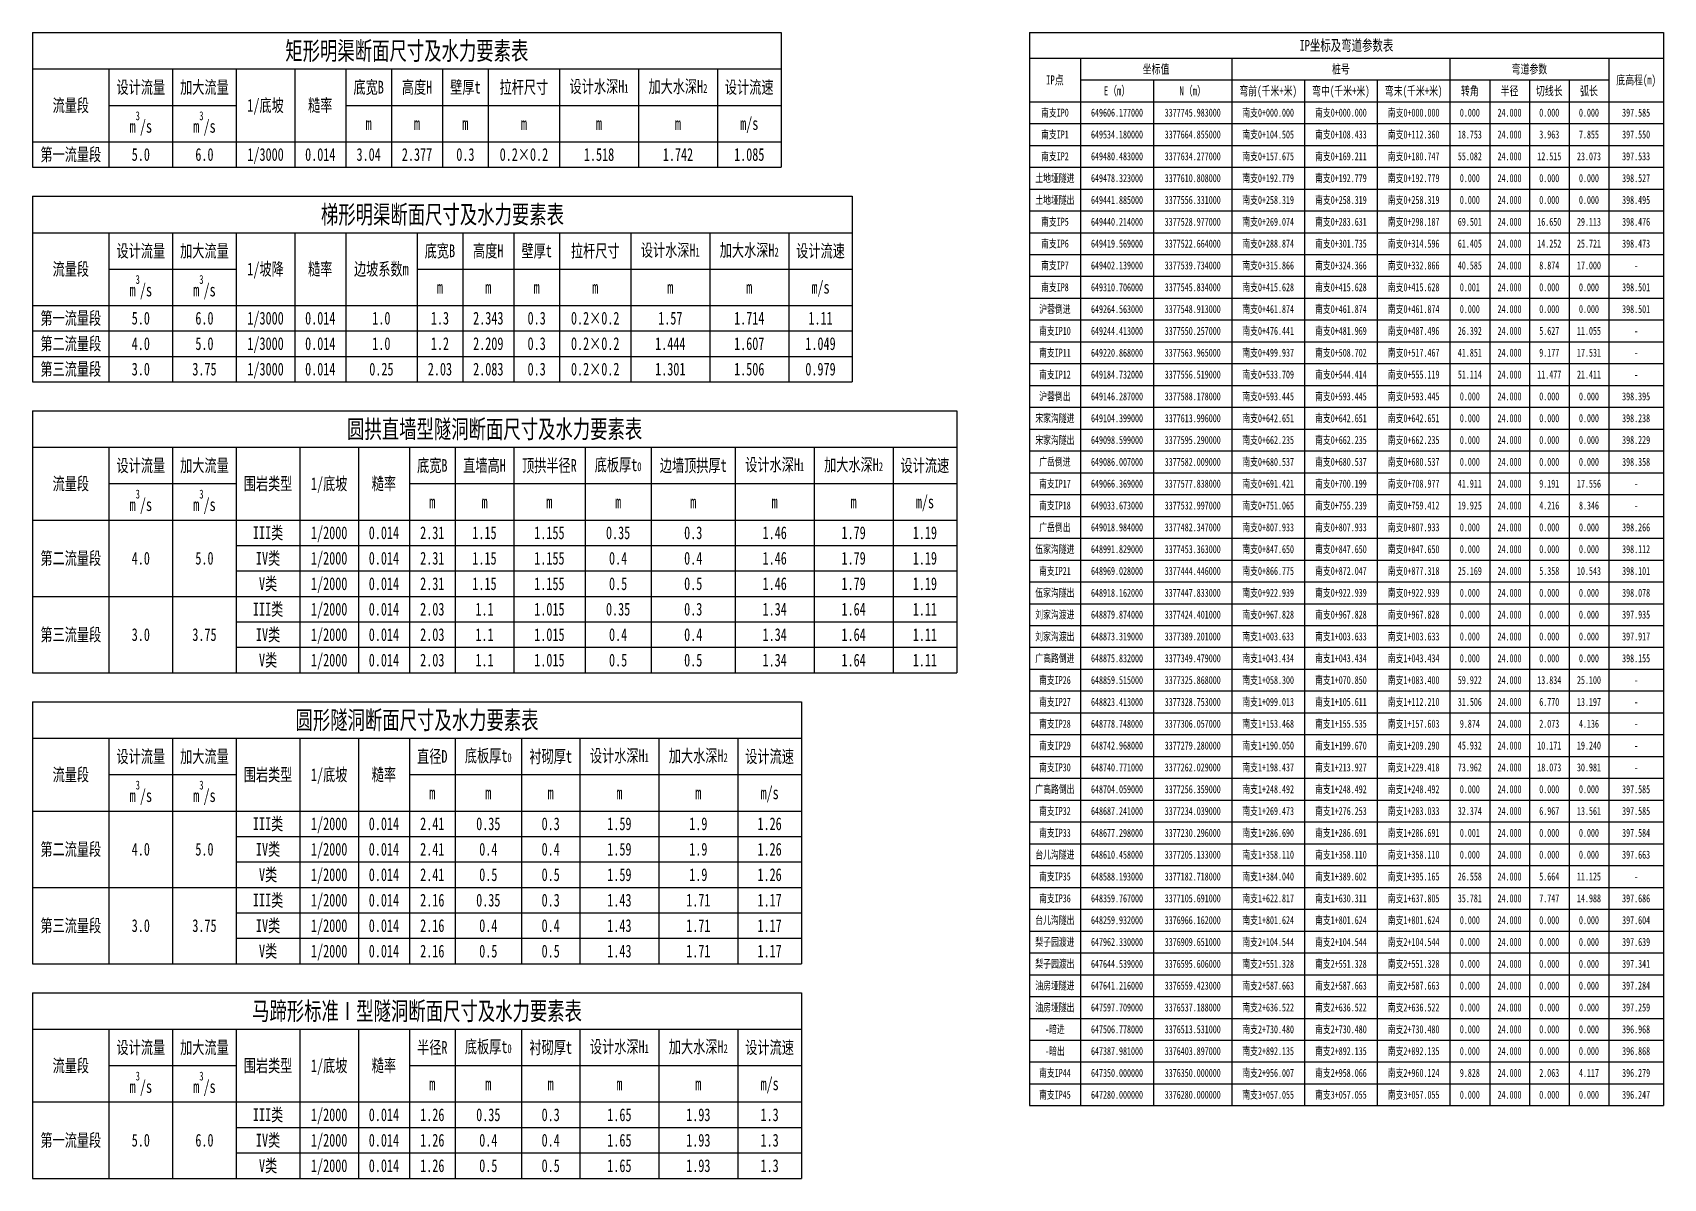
# Model space of a CAD drawing. Header units: metres. Extents: x -40 to 3057, y -560 to 402.
# Drawn here: x 0 to 448.4, y -335 to -20 of the extents above; entities that cross this region are included whole.
import ezdxf
from ezdxf.enums import TextEntityAlignment as Align

# ---------------------------------------------------------------- set-up
doc = ezdxf.new("R2010")
doc.units = ezdxf.units.M
doc.layers.add('IP坐标表', color=7, linetype='Continuous')
doc.layers.add('断面汇总表', color=7, linetype='Continuous')
doc.styles.get("Standard").update_dxf_attribs({"font": '', "width": 0.7})
doc.styles.get('Standard').set_extended_font_data('仿宋')

msp = doc.modelspace()

# ---------------------------------------------------------------- linework, layer by layer
at = {"layer": 'IP坐标表'}
for p, q in [((274.1, -20), (448.42, -20)), ((274.1, -20), (274.1, -27)), ((448.42, -20), (448.42, -27)), ((274.1, -27), (448.42, -27)), ((274.1, -27), (274.1, -39)), ((274.1, -27), (274.1, -39)), ((288.1, -27), (288.1, -39)), ((329.74, -27), (329.74, -39)), ((389.74, -27), (389.74, -39)), ((433.42, -27), (433.42, -39)), ((448.42, -27), (448.42, -39)), ((448.42, -27), (448.42, -39)), ((288.1, -33), (308.26, -33)), ((308.26, -33), (329.74, -33)), ((308.26, -33), (308.26, -39)), ((329.74, -33), (349.74, -33)), ((349.74, -33), (369.74, -33)), ((349.74, -33), (349.74, -39)), ((369.74, -33), (389.74, -33)), ((369.74, -33), (369.74, -39)), ((389.74, -33), (400.66, -33)), ((400.66, -33), (411.58, -33)), ((400.66, -33), (400.66, -39)), ((411.58, -33), (422.5, -33)), ((411.58, -33), (411.58, -39)), ((422.5, -33), (433.42, -33)), ((422.5, -33), (422.5, -39)), ((274.1, -39), (448.42, -39)), ((274.1, -39), (448.42, -39)), ((274.1, -39), (274.1, -315)), ((288.1, -39), (288.1, -315)), ((308.26, -39), (308.26, -315)), ((329.74, -39), (329.74, -315)), ((349.74, -39), (349.74, -315)), ((369.74, -39), (369.74, -315)), ((389.74, -39), (389.74, -315)), ((400.66, -39), (400.66, -315)), ((411.58, -39), (411.58, -315)), ((422.5, -39), (422.5, -315)), ((433.42, -39), (433.42, -315)), ((448.42, -39), (448.42, -315)), ((274.1, -45), (448.42, -45)), ((274.1, -51), (448.42, -51)), ((274.1, -57), (448.42, -57)), ((274.1, -63), (448.42, -63)), ((274.1, -69), (448.42, -69)), ((274.1, -75), (448.42, -75)), ((274.1, -81), (448.42, -81)), ((274.1, -87), (448.42, -87)), ((274.1, -93), (448.42, -93)), ((274.1, -99), (448.42, -99)), ((274.1, -105), (448.42, -105)), ((274.1, -111), (448.42, -111)), ((274.1, -117), (448.42, -117)), ((274.1, -123), (448.42, -123)), ((274.1, -129), (448.42, -129)), ((274.1, -135), (448.42, -135)), ((274.1, -141), (448.42, -141)), ((274.1, -147), (448.42, -147)), ((274.1, -153), (448.42, -153)), ((274.1, -159), (448.42, -159)), ((274.1, -165), (448.42, -165)), ((274.1, -171), (448.42, -171)), ((274.1, -177), (448.42, -177)), ((274.1, -183), (448.42, -183)), ((274.1, -189), (448.42, -189)), ((274.1, -195), (448.42, -195)), ((274.1, -201), (448.42, -201)), ((274.1, -207), (448.42, -207)), ((274.1, -213), (448.42, -213)), ((274.1, -219), (448.42, -219)), ((274.1, -225), (448.42, -225)), ((274.1, -231), (448.42, -231)), ((274.1, -237), (448.42, -237)), ((274.1, -243), (448.42, -243)), ((274.1, -249), (448.42, -249)), ((274.1, -255), (448.42, -255)), ((274.1, -261), (448.42, -261)), ((274.1, -267), (448.42, -267)), ((274.1, -273), (448.42, -273)), ((274.1, -279), (448.42, -279)), ((274.1, -285), (448.42, -285)), ((274.1, -291), (448.42, -291)), ((274.1, -297), (448.42, -297)), ((274.1, -303), (448.42, -303)), ((274.1, -309), (448.42, -309)), ((274.1, -315), (448.42, -315))]:
    msp.add_line(p, q, dxfattribs=at)
at = {"layer": '断面汇总表'}
for p, q in [((0, -20), (205.8, -20)), ((0, -20), (0, -30)), ((205.8, -20), (205.8, -30)), ((0, -30), (205.8, -30)), ((0, -30), (0, -50)), ((21, -30), (21, -50)), ((38.5, -30), (38.5, -50)), ((56, -30), (56, -50)), ((72.1, -30), (72.1, -50)), ((86.1, -30), (86.1, -50)), ((98.7, -30), (98.7, -50)), ((112.7, -30), (112.7, -50)), ((125.3, -30), (125.3, -50)), ((144.9, -30), (144.9, -50)), ((166.6, -30), (166.6, -50)), ((188.3, -30), (188.3, -50)), ((205.8, -30), (205.8, -50)), ((21, -40), (38.5, -40)), ((38.5, -40), (56, -40)), ((86.1, -40), (98.7, -40)), ((98.7, -40), (112.7, -40)), ((112.7, -40), (125.3, -40)), ((125.3, -40), (144.9, -40)), ((144.9, -40), (166.6, -40)), ((166.6, -40), (188.3, -40)), ((188.3, -40), (205.8, -40)), ((0, -50), (205.8, -50)), ((0, -50), (205.8, -50)), ((0, -50), (0, -57)), ((21, -50), (21, -57)), ((38.5, -50), (38.5, -57)), ((56, -50), (56, -57)), ((72.1, -50), (72.1, -57)), ((86.1, -50), (86.1, -57)), ((98.7, -50), (98.7, -57)), ((112.7, -50), (112.7, -57)), ((125.3, -50), (125.3, -57)), ((144.9, -50), (144.9, -57)), ((166.6, -50), (166.6, -57)), ((188.3, -50), (188.3, -57)), ((205.8, -50), (205.8, -57)), ((0, -57), (205.8, -57)), ((0, -65), (225.4, -65)), ((0, -65), (0, -75)), ((225.4, -65), (225.4, -75)), ((0, -75), (225.4, -75)), ((0, -75), (0, -95)), ((21, -75), (21, -95)), ((38.5, -75), (38.5, -95)), ((56, -75), (56, -95)), ((72.1, -75), (72.1, -95)), ((86.1, -75), (86.1, -95)), ((105.7, -75), (105.7, -95)), ((118.3, -75), (118.3, -95)), ((132.3, -75), (132.3, -95)), ((144.9, -75), (144.9, -95)), ((164.5, -75), (164.5, -95)), ((186.2, -75), (186.2, -95)), ((207.9, -75), (207.9, -95)), ((225.4, -75), (225.4, -95)), ((21, -85), (38.5, -85)), ((38.5, -85), (56, -85)), ((105.7, -85), (118.3, -85)), ((118.3, -85), (132.3, -85)), ((132.3, -85), (144.9, -85)), ((144.9, -85), (164.5, -85)), ((164.5, -85), (186.2, -85)), ((186.2, -85), (207.9, -85)), ((207.9, -85), (225.4, -85)), ((0, -95), (225.4, -95)), ((0, -95), (225.4, -95)), ((0, -95), (0, -116)), ((21, -95), (21, -116)), ((38.5, -95), (38.5, -116)), ((56, -95), (56, -116)), ((72.1, -95), (72.1, -116)), ((86.1, -95), (86.1, -116)), ((105.7, -95), (105.7, -116)), ((118.3, -95), (118.3, -116)), ((132.3, -95), (132.3, -116)), ((144.9, -95), (144.9, -116)), ((164.5, -95), (164.5, -116)), ((186.2, -95), (186.2, -116)), ((207.9, -95), (207.9, -116)), ((225.4, -95), (225.4, -116)), ((0, -102), (225.4, -102)), ((0, -109), (225.4, -109)), ((0, -116), (225.4, -116)), ((0, -124), (254.1, -124)), ((0, -124), (0, -134)), ((254.1, -124), (254.1, -134)), ((0, -134), (254.1, -134)), ((0, -134), (0, -154)), ((21, -134), (21, -154)), ((38.5, -134), (38.5, -154)), ((56, -134), (56, -154)), ((73.5, -134), (73.5, -154)), ((89.6, -134), (89.6, -154)), ((103.6, -134), (103.6, -154)), ((116.2, -134), (116.2, -154)), ((132.3, -134), (132.3, -154)), ((151.9, -134), (151.9, -154)), ((170.1, -134), (170.1, -154)), ((193.2, -134), (193.2, -154)), ((214.9, -134), (214.9, -154)), ((236.6, -134), (236.6, -154)), ((254.1, -134), (254.1, -154)), ((21, -144), (38.5, -144)), ((38.5, -144), (56, -144)), ((103.6, -144), (116.2, -144)), ((116.2, -144), (132.3, -144)), ((132.3, -144), (151.9, -144)), ((151.9, -144), (170.1, -144)), ((170.1, -144), (193.2, -144)), ((193.2, -144), (214.9, -144)), ((214.9, -144), (236.6, -144)), ((236.6, -144), (254.1, -144)), ((0, -154), (254.1, -154)), ((0, -154), (254.1, -154)), ((0, -154), (0, -196)), ((21, -154), (21, -196)), ((38.5, -154), (38.5, -196)), ((56, -154), (56, -196)), ((73.5, -154), (73.5, -196)), ((89.6, -154), (89.6, -196)), ((103.6, -154), (103.6, -196)), ((116.2, -154), (116.2, -196)), ((132.3, -154), (132.3, -196)), ((151.9, -154), (151.9, -196)), ((170.1, -154), (170.1, -196)), ((193.2, -154), (193.2, -196)), ((214.9, -154), (214.9, -196)), ((236.6, -154), (236.6, -196)), ((254.1, -154), (254.1, -196)), ((56, -161), (254.1, -161)), ((56, -168), (254.1, -168)), ((0, -175), (254.1, -175)), ((56, -182), (254.1, -182)), ((56, -189), (254.1, -189)), ((0, -196), (254.1, -196)), ((0, -204), (211.4, -204)), ((0, -204), (0, -214)), ((211.4, -204), (211.4, -214)), ((0, -214), (211.4, -214)), ((0, -214), (0, -234)), ((21, -214), (21, -234)), ((38.5, -214), (38.5, -234)), ((56, -214), (56, -234)), ((73.5, -214), (73.5, -234)), ((89.6, -214), (89.6, -234)), ((103.6, -214), (103.6, -234)), ((116.2, -214), (116.2, -234)), ((134.4, -214), (134.4, -234)), ((150.5, -214), (150.5, -234)), ((172.2, -214), (172.2, -234)), ((193.9, -214), (193.9, -234)), ((211.4, -214), (211.4, -234)), ((21, -224), (38.5, -224)), ((38.5, -224), (56, -224)), ((103.6, -224), (116.2, -224)), ((116.2, -224), (134.4, -224)), ((134.4, -224), (150.5, -224)), ((150.5, -224), (172.2, -224)), ((172.2, -224), (193.9, -224)), ((193.9, -224), (211.4, -224)), ((0, -234), (211.4, -234)), ((0, -234), (211.4, -234)), ((0, -234), (0, -276)), ((21, -234), (21, -276)), ((38.5, -234), (38.5, -276)), ((56, -234), (56, -276)), ((73.5, -234), (73.5, -276)), ((89.6, -234), (89.6, -276)), ((103.6, -234), (103.6, -276)), ((116.2, -234), (116.2, -276)), ((134.4, -234), (134.4, -276)), ((150.5, -234), (150.5, -276)), ((172.2, -234), (172.2, -276)), ((193.9, -234), (193.9, -276)), ((211.4, -234), (211.4, -276)), ((56, -241), (211.4, -241)), ((56, -248), (211.4, -248)), ((0, -255), (211.4, -255)), ((56, -262), (211.4, -262)), ((56, -269), (211.4, -269)), ((0, -276), (211.4, -276)), ((0, -284), (211.4, -284)), ((0, -284), (0, -294)), ((211.4, -284), (211.4, -294)), ((0, -294), (211.4, -294)), ((0, -294), (0, -314)), ((21, -294), (21, -314)), ((38.5, -294), (38.5, -314)), ((56, -294), (56, -314)), ((73.5, -294), (73.5, -314)), ((89.6, -294), (89.6, -314)), ((103.6, -294), (103.6, -314)), ((116.2, -294), (116.2, -314)), ((134.4, -294), (134.4, -314)), ((150.5, -294), (150.5, -314)), ((172.2, -294), (172.2, -314)), ((193.9, -294), (193.9, -314)), ((211.4, -294), (211.4, -314)), ((21, -304), (38.5, -304)), ((38.5, -304), (56, -304)), ((103.6, -304), (116.2, -304)), ((116.2, -304), (134.4, -304)), ((134.4, -304), (150.5, -304)), ((150.5, -304), (172.2, -304)), ((172.2, -304), (193.9, -304)), ((193.9, -304), (211.4, -304)), ((0, -314), (211.4, -314)), ((0, -314), (211.4, -314)), ((0, -314), (0, -335)), ((21, -314), (21, -335)), ((38.5, -314), (38.5, -335)), ((56, -314), (56, -335)), ((73.5, -314), (73.5, -335)), ((89.6, -314), (89.6, -335)), ((103.6, -314), (103.6, -335)), ((116.2, -314), (116.2, -335)), ((134.4, -314), (134.4, -335)), ((150.5, -314), (150.5, -335)), ((172.2, -314), (172.2, -335)), ((193.9, -314), (193.9, -335)), ((211.4, -314), (211.4, -335)), ((56, -321), (211.4, -321)), ((56, -328), (211.4, -328)), ((0, -335), (211.4, -335))]:
    msp.add_line(p, q, dxfattribs=at)

# ---------------------------------------------------------------- texts
at = {"layer": 'IP坐标表', "width": 0.7}
for s, height, p in [('IP坐标及弯道参数表', 3, (361.26, -23.5)), ('IP点', 2.5, (281.1, -33)), ('坐标值', 2.5, (308.92, -30)), ('桩号', 2.5, (359.74, -30)), ('弯道参数', 2.5, (411.58, -30)), ('底高程(m)', 2.5, (440.92, -33)), ('E（m）', 2.5, (298.18, -36)), ('N（m）', 2.5, (319, -36)), ('弯前(千米+米)', 2.5, (339.74, -36)), ('弯中(千米+米)', 2.5, (359.74, -36)), ('弯末(千米+米)', 2.5, (379.74, -36)), ('转角', 2.5, (395.2, -36)), ('半径', 2.5, (406.12, -36)), ('切线长', 2.5, (417.04, -36)), ('弧长', 2.5, (427.96, -36)), ('南支IP0', 2.2, (281.1, -42)), ('649606.177000', 2.2, (298.18, -42)), ('3377745.983000', 2.2, (319, -42)), ('南支0+000.000', 2.2, (339.74, -42)), ('南支0+000.000', 2.2, (359.74, -42)), ('南支0+000.000', 2.2, (379.74, -42)), ('0.000', 2.2, (395.2, -42)), ('24.000', 2.2, (406.12, -42)), ('0.000', 2.2, (417.04, -42)), ('0.000', 2.2, (427.96, -42)), ('397.585', 2.2, (440.92, -42)), ('南支IP1', 2.2, (281.1, -48)), ('649534.180000', 2.2, (298.18, -48)), ('3377664.855000', 2.2, (319, -48)), ('南支0+104.505', 2.2, (339.74, -48)), ('南支0+108.433', 2.2, (359.74, -48)), ('南支0+112.360', 2.2, (379.74, -48)), ('18.753', 2.2, (395.2, -48)), ('24.000', 2.2, (406.12, -48)), ('3.963', 2.2, (417.04, -48)), ('7.855', 2.2, (427.96, -48)), ('397.550', 2.2, (440.92, -48)), ('南支IP2', 2.2, (281.1, -54)), ('649480.483000', 2.2, (298.18, -54)), ('3377634.277000', 2.2, (319, -54)), ('南支0+157.675', 2.2, (339.74, -54)), ('南支0+169.211', 2.2, (359.74, -54)), ('南支0+180.747', 2.2, (379.74, -54)), ('55.082', 2.2, (395.2, -54)), ('24.000', 2.2, (406.12, -54)), ('12.515', 2.2, (417.04, -54)), ('23.073', 2.2, (427.96, -54)), ('397.533', 2.2, (440.92, -54)), ('土地垭隧进', 2.2, (281.1, -60)), ('649478.323000', 2.2, (298.18, -60)), ('3377610.808000', 2.2, (319, -60)), ('南支0+192.779', 2.2, (339.74, -60)), ('南支0+192.779', 2.2, (359.74, -60)), ('南支0+192.779', 2.2, (379.74, -60)), ('0.000', 2.2, (395.2, -60)), ('24.000', 2.2, (406.12, -60)), ('0.000', 2.2, (417.04, -60)), ('0.000', 2.2, (427.96, -60)), ('398.527', 2.2, (440.92, -60)), ('土地垭隧出', 2.2, (281.1, -66)), ('649441.885000', 2.2, (298.18, -66)), ('3377556.331000', 2.2, (319, -66)), ('南支0+258.319', 2.2, (339.74, -66)), ('南支0+258.319', 2.2, (359.74, -66)), ('南支0+258.319', 2.2, (379.74, -66)), ('0.000', 2.2, (395.2, -66)), ('24.000', 2.2, (406.12, -66)), ('0.000', 2.2, (417.04, -66)), ('0.000', 2.2, (427.96, -66)), ('398.495', 2.2, (440.92, -66)), ('南支IP5', 2.2, (281.1, -72)), ('649440.214000', 2.2, (298.18, -72)), ('3377528.977000', 2.2, (319, -72)), ('南支0+269.074', 2.2, (339.74, -72)), ('南支0+283.631', 2.2, (359.74, -72)), ('南支0+298.187', 2.2, (379.74, -72)), ('69.501', 2.2, (395.2, -72)), ('24.000', 2.2, (406.12, -72)), ('16.650', 2.2, (417.04, -72)), ('29.113', 2.2, (427.96, -72)), ('398.476', 2.2, (440.92, -72)), ('南支IP6', 2.2, (281.1, -78)), ('649419.569000', 2.2, (298.18, -78)), ('3377522.664000', 2.2, (319, -78)), ('南支0+288.874', 2.2, (339.74, -78)), ('南支0+301.735', 2.2, (359.74, -78)), ('南支0+314.596', 2.2, (379.74, -78)), ('61.405', 2.2, (395.2, -78)), ('24.000', 2.2, (406.12, -78)), ('14.252', 2.2, (417.04, -78)), ('25.721', 2.2, (427.96, -78)), ('398.473', 2.2, (440.92, -78)), ('南支IP7', 2.2, (281.1, -84)), ('649402.139000', 2.2, (298.18, -84)), ('3377539.734000', 2.2, (319, -84)), ('南支0+315.866', 2.2, (339.74, -84)), ('南支0+324.366', 2.2, (359.74, -84)), ('南支0+332.866', 2.2, (379.74, -84)), ('40.585', 2.2, (395.2, -84)), ('24.000', 2.2, (406.12, -84)), ('8.874', 2.2, (417.04, -84)), ('17.000', 2.2, (427.96, -84)), ('-', 2.2, (440.92, -84)), ('南支IP8', 2.2, (281.1, -90)), ('649310.706000', 2.2, (298.18, -90)), ('3377545.834000', 2.2, (319, -90)), ('南支0+415.628', 2.2, (339.74, -90)), ('南支0+415.628', 2.2, (359.74, -90)), ('南支0+415.628', 2.2, (379.74, -90)), ('0.001', 2.2, (395.2, -90)), ('24.000', 2.2, (406.12, -90)), ('0.000', 2.2, (417.04, -90)), ('0.000', 2.2, (427.96, -90)), ('398.501', 2.2, (440.92, -90)), ('沪蓉倒进', 2.2, (281.1, -96)), ('649264.563000', 2.2, (298.18, -96)), ('3377548.913000', 2.2, (319, -96)), ('南支0+461.874', 2.2, (339.74, -96)), ('南支0+461.874', 2.2, (359.74, -96)), ('南支0+461.874', 2.2, (379.74, -96)), ('0.000', 2.2, (395.2, -96)), ('24.000', 2.2, (406.12, -96)), ('0.000', 2.2, (417.04, -96)), ('0.000', 2.2, (427.96, -96)), ('398.501', 2.2, (440.92, -96)), ('南支IP10', 2.2, (281.1, -102)), ('649244.413000', 2.2, (298.18, -102)), ('3377550.257000', 2.2, (319, -102)), ('南支0+476.441', 2.2, (339.74, -102)), ('南支0+481.969', 2.2, (359.74, -102)), ('南支0+487.496', 2.2, (379.74, -102)), ('26.392', 2.2, (395.2, -102)), ('24.000', 2.2, (406.12, -102)), ('5.627', 2.2, (417.04, -102)), ('11.055', 2.2, (427.96, -102)), ('-', 2.2, (440.92, -102)), ('南支IP11', 2.2, (281.1, -108)), ('649220.868000', 2.2, (298.18, -108)), ('3377563.965000', 2.2, (319, -108)), ('南支0+499.937', 2.2, (339.74, -108)), ('南支0+508.702', 2.2, (359.74, -108)), ('南支0+517.467', 2.2, (379.74, -108)), ('41.851', 2.2, (395.2, -108)), ('24.000', 2.2, (406.12, -108)), ('9.177', 2.2, (417.04, -108)), ('17.531', 2.2, (427.96, -108)), ('-', 2.2, (440.92, -108)), ('南支IP12', 2.2, (281.1, -114)), ('649184.732000', 2.2, (298.18, -114)), ('3377556.519000', 2.2, (319, -114)), ('南支0+533.709', 2.2, (339.74, -114)), ('南支0+544.414', 2.2, (359.74, -114)), ('南支0+555.119', 2.2, (379.74, -114)), ('51.114', 2.2, (395.2, -114)), ('24.000', 2.2, (406.12, -114)), ('11.477', 2.2, (417.04, -114)), ('21.411', 2.2, (427.96, -114)), ('-', 2.2, (440.92, -114)), ('沪蓉倒出', 2.2, (281.1, -120)), ('649146.287000', 2.2, (298.18, -120)), ('3377588.178000', 2.2, (319, -120)), ('南支0+593.445', 2.2, (339.74, -120)), ('南支0+593.445', 2.2, (359.74, -120)), ('南支0+593.445', 2.2, (379.74, -120)), ('0.000', 2.2, (395.2, -120)), ('24.000', 2.2, (406.12, -120)), ('0.000', 2.2, (417.04, -120)), ('0.000', 2.2, (427.96, -120)), ('398.395', 2.2, (440.92, -120)), ('宋家沟隧进', 2.2, (281.1, -126)), ('649104.399000', 2.2, (298.18, -126)), ('3377613.996000', 2.2, (319, -126)), ('南支0+642.651', 2.2, (339.74, -126)), ('南支0+642.651', 2.2, (359.74, -126)), ('南支0+642.651', 2.2, (379.74, -126)), ('0.000', 2.2, (395.2, -126)), ('24.000', 2.2, (406.12, -126)), ('0.000', 2.2, (417.04, -126)), ('0.000', 2.2, (427.96, -126)), ('398.238', 2.2, (440.92, -126)), ('宋家沟隧出', 2.2, (281.1, -132)), ('649098.599000', 2.2, (298.18, -132)), ('3377595.290000', 2.2, (319, -132)), ('南支0+662.235', 2.2, (339.74, -132)), ('南支0+662.235', 2.2, (359.74, -132)), ('南支0+662.235', 2.2, (379.74, -132)), ('0.000', 2.2, (395.2, -132)), ('24.000', 2.2, (406.12, -132)), ('0.000', 2.2, (417.04, -132)), ('0.000', 2.2, (427.96, -132)), ('398.229', 2.2, (440.92, -132)), ('广岳倒进', 2.2, (281.1, -138)), ('649086.007000', 2.2, (298.18, -138)), ('3377582.009000', 2.2, (319, -138)), ('南支0+680.537', 2.2, (339.74, -138)), ('南支0+680.537', 2.2, (359.74, -138)), ('南支0+680.537', 2.2, (379.74, -138)), ('0.000', 2.2, (395.2, -138)), ('24.000', 2.2, (406.12, -138)), ('0.000', 2.2, (417.04, -138)), ('0.000', 2.2, (427.96, -138)), ('398.358', 2.2, (440.92, -138)), ('南支IP17', 2.2, (281.1, -144)), ('649066.369000', 2.2, (298.18, -144)), ('3377577.838000', 2.2, (319, -144)), ('南支0+691.421', 2.2, (339.74, -144)), ('南支0+700.199', 2.2, (359.74, -144)), ('南支0+708.977', 2.2, (379.74, -144)), ('41.911', 2.2, (395.2, -144)), ('24.000', 2.2, (406.12, -144)), ('9.191', 2.2, (417.04, -144)), ('17.556', 2.2, (427.96, -144)), ('-', 2.2, (440.92, -144)), ('南支IP18', 2.2, (281.1, -150)), ('649033.673000', 2.2, (298.18, -150)), ('3377532.997000', 2.2, (319, -150)), ('南支0+751.065', 2.2, (339.74, -150)), ('南支0+755.239', 2.2, (359.74, -150)), ('南支0+759.412', 2.2, (379.74, -150)), ('19.925', 2.2, (395.2, -150)), ('24.000', 2.2, (406.12, -150)), ('4.216', 2.2, (417.04, -150)), ('8.346', 2.2, (427.96, -150)), ('-', 2.2, (440.92, -150)), ('广岳倒出', 2.2, (281.1, -156)), ('649018.984000', 2.2, (298.18, -156)), ('3377482.347000', 2.2, (319, -156)), ('南支0+807.933', 2.2, (339.74, -156)), ('南支0+807.933', 2.2, (359.74, -156)), ('南支0+807.933', 2.2, (379.74, -156)), ('0.000', 2.2, (395.2, -156)), ('24.000', 2.2, (406.12, -156)), ('0.000', 2.2, (417.04, -156)), ('0.000', 2.2, (427.96, -156)), ('398.266', 2.2, (440.92, -156)), ('伍家沟隧进', 2.2, (281.1, -162)), ('648991.829000', 2.2, (298.18, -162)), ('3377453.363000', 2.2, (319, -162)), ('南支0+847.650', 2.2, (339.74, -162)), ('南支0+847.650', 2.2, (359.74, -162)), ('南支0+847.650', 2.2, (379.74, -162)), ('0.000', 2.2, (395.2, -162)), ('24.000', 2.2, (406.12, -162)), ('0.000', 2.2, (417.04, -162)), ('0.000', 2.2, (427.96, -162)), ('398.112', 2.2, (440.92, -162)), ('南支IP21', 2.2, (281.1, -168)), ('648969.028000', 2.2, (298.18, -168)), ('3377444.446000', 2.2, (319, -168)), ('南支0+866.775', 2.2, (339.74, -168)), ('南支0+872.047', 2.2, (359.74, -168)), ('南支0+877.318', 2.2, (379.74, -168)), ('25.169', 2.2, (395.2, -168)), ('24.000', 2.2, (406.12, -168)), ('5.358', 2.2, (417.04, -168)), ('10.543', 2.2, (427.96, -168)), ('398.101', 2.2, (440.92, -168)), ('伍家沟隧出', 2.2, (281.1, -174)), ('648918.162000', 2.2, (298.18, -174)), ('3377447.833000', 2.2, (319, -174)), ('南支0+922.939', 2.2, (339.74, -174)), ('南支0+922.939', 2.2, (359.74, -174)), ('南支0+922.939', 2.2, (379.74, -174)), ('0.000', 2.2, (395.2, -174)), ('24.000', 2.2, (406.12, -174)), ('0.000', 2.2, (417.04, -174)), ('0.000', 2.2, (427.96, -174)), ('398.078', 2.2, (440.92, -174)), ('刘家沟渡进', 2.2, (281.1, -180)), ('648879.874000', 2.2, (298.18, -180)), ('3377424.401000', 2.2, (319, -180)), ('南支0+967.828', 2.2, (339.74, -180)), ('南支0+967.828', 2.2, (359.74, -180)), ('南支0+967.828', 2.2, (379.74, -180)), ('0.000', 2.2, (395.2, -180)), ('24.000', 2.2, (406.12, -180)), ('0.000', 2.2, (417.04, -180)), ('0.000', 2.2, (427.96, -180)), ('397.935', 2.2, (440.92, -180)), ('刘家沟渡出', 2.2, (281.1, -186)), ('648873.319000', 2.2, (298.18, -186)), ('3377389.201000', 2.2, (319, -186)), ('南支1+003.633', 2.2, (339.74, -186)), ('南支1+003.633', 2.2, (359.74, -186)), ('南支1+003.633', 2.2, (379.74, -186)), ('0.000', 2.2, (395.2, -186)), ('24.000', 2.2, (406.12, -186)), ('0.000', 2.2, (417.04, -186)), ('0.000', 2.2, (427.96, -186)), ('397.917', 2.2, (440.92, -186)), ('广高路倒进', 2.2, (281.1, -192)), ('648875.832000', 2.2, (298.18, -192)), ('3377349.479000', 2.2, (319, -192)), ('南支1+043.434', 2.2, (339.74, -192)), ('南支1+043.434', 2.2, (359.74, -192)), ('南支1+043.434', 2.2, (379.74, -192)), ('0.000', 2.2, (395.2, -192)), ('24.000', 2.2, (406.12, -192)), ('0.000', 2.2, (417.04, -192)), ('0.000', 2.2, (427.96, -192)), ('398.155', 2.2, (440.92, -192)), ('南支IP26', 2.2, (281.1, -198)), ('648859.515000', 2.2, (298.18, -198)), ('3377325.868000', 2.2, (319, -198)), ('南支1+058.300', 2.2, (339.74, -198)), ('南支1+070.850', 2.2, (359.74, -198)), ('南支1+083.400', 2.2, (379.74, -198)), ('59.922', 2.2, (395.2, -198)), ('24.000', 2.2, (406.12, -198)), ('13.834', 2.2, (417.04, -198)), ('25.100', 2.2, (427.96, -198)), ('-', 2.2, (440.92, -198)), ('南支IP27', 2.2, (281.1, -204)), ('648823.413000', 2.2, (298.18, -204)), ('3377328.753000', 2.2, (319, -204)), ('南支1+099.013', 2.2, (339.74, -204)), ('南支1+105.611', 2.2, (359.74, -204)), ('南支1+112.210', 2.2, (379.74, -204)), ('31.506', 2.2, (395.2, -204)), ('24.000', 2.2, (406.12, -204)), ('6.770', 2.2, (417.04, -204)), ('13.197', 2.2, (427.96, -204)), ('-', 2.2, (440.92, -204)), ('南支IP28', 2.2, (281.1, -210)), ('648778.748000', 2.2, (298.18, -210)), ('3377306.057000', 2.2, (319, -210)), ('南支1+153.468', 2.2, (339.74, -210)), ('南支1+155.535', 2.2, (359.74, -210)), ('南支1+157.603', 2.2, (379.74, -210)), ('9.874', 2.2, (395.2, -210)), ('24.000', 2.2, (406.12, -210)), ('2.073', 2.2, (417.04, -210)), ('4.136', 2.2, (427.96, -210)), ('-', 2.2, (440.92, -210)), ('南支IP29', 2.2, (281.1, -216)), ('648742.968000', 2.2, (298.18, -216)), ('3377279.280000', 2.2, (319, -216)), ('南支1+190.050', 2.2, (339.74, -216)), ('南支1+199.670', 2.2, (359.74, -216)), ('南支1+209.290', 2.2, (379.74, -216)), ('45.932', 2.2, (395.2, -216)), ('24.000', 2.2, (406.12, -216)), ('10.171', 2.2, (417.04, -216)), ('19.240', 2.2, (427.96, -216)), ('-', 2.2, (440.92, -216)), ('南支IP30', 2.2, (281.1, -222)), ('648740.771000', 2.2, (298.18, -222)), ('3377262.029000', 2.2, (319, -222)), ('南支1+198.437', 2.2, (339.74, -222)), ('南支1+213.927', 2.2, (359.74, -222)), ('南支1+229.418', 2.2, (379.74, -222)), ('73.962', 2.2, (395.2, -222)), ('24.000', 2.2, (406.12, -222)), ('18.073', 2.2, (417.04, -222)), ('30.981', 2.2, (427.96, -222)), ('-', 2.2, (440.92, -222)), ('广高路倒出', 2.2, (281.1, -228)), ('648704.059000', 2.2, (298.18, -228)), ('3377256.359000', 2.2, (319, -228)), ('南支1+248.492', 2.2, (339.74, -228)), ('南支1+248.492', 2.2, (359.74, -228)), ('南支1+248.492', 2.2, (379.74, -228)), ('0.000', 2.2, (395.2, -228)), ('24.000', 2.2, (406.12, -228)), ('0.000', 2.2, (417.04, -228)), ('0.000', 2.2, (427.96, -228)), ('397.585', 2.2, (440.92, -228)), ('南支IP32', 2.2, (281.1, -234)), ('648687.241000', 2.2, (298.18, -234)), ('3377234.039000', 2.2, (319, -234)), ('南支1+269.473', 2.2, (339.74, -234)), ('南支1+276.253', 2.2, (359.74, -234)), ('南支1+283.033', 2.2, (379.74, -234)), ('32.374', 2.2, (395.2, -234)), ('24.000', 2.2, (406.12, -234)), ('6.967', 2.2, (417.04, -234)), ('13.561', 2.2, (427.96, -234)), ('397.585', 2.2, (440.92, -234)), ('南支IP33', 2.2, (281.1, -240)), ('648677.298000', 2.2, (298.18, -240)), ('3377230.296000', 2.2, (319, -240)), ('南支1+286.690', 2.2, (339.74, -240)), ('南支1+286.691', 2.2, (359.74, -240)), ('南支1+286.691', 2.2, (379.74, -240)), ('0.001', 2.2, (395.2, -240)), ('24.000', 2.2, (406.12, -240)), ('0.000', 2.2, (417.04, -240)), ('0.000', 2.2, (427.96, -240)), ('397.584', 2.2, (440.92, -240)), ('台儿沟隧进', 2.2, (281.1, -246)), ('648610.458000', 2.2, (298.18, -246)), ('3377205.133000', 2.2, (319, -246)), ('南支1+358.110', 2.2, (339.74, -246)), ('南支1+358.110', 2.2, (359.74, -246)), ('南支1+358.110', 2.2, (379.74, -246)), ('0.000', 2.2, (395.2, -246)), ('24.000', 2.2, (406.12, -246)), ('0.000', 2.2, (417.04, -246)), ('0.000', 2.2, (427.96, -246)), ('397.663', 2.2, (440.92, -246)), ('南支IP35', 2.2, (281.1, -252)), ('648588.193000', 2.2, (298.18, -252)), ('3377182.718000', 2.2, (319, -252)), ('南支1+384.040', 2.2, (339.74, -252)), ('南支1+389.602', 2.2, (359.74, -252)), ('南支1+395.165', 2.2, (379.74, -252)), ('26.558', 2.2, (395.2, -252)), ('24.000', 2.2, (406.12, -252)), ('5.664', 2.2, (417.04, -252)), ('11.125', 2.2, (427.96, -252)), ('-', 2.2, (440.92, -252)), ('南支IP36', 2.2, (281.1, -258)), ('648359.767000', 2.2, (298.18, -258)), ('3377105.691000', 2.2, (319, -258)), ('南支1+622.817', 2.2, (339.74, -258)), ('南支1+630.311', 2.2, (359.74, -258)), ('南支1+637.805', 2.2, (379.74, -258)), ('35.781', 2.2, (395.2, -258)), ('24.000', 2.2, (406.12, -258)), ('7.747', 2.2, (417.04, -258)), ('14.988', 2.2, (427.96, -258)), ('397.686', 2.2, (440.92, -258)), ('台儿沟隧出', 2.2, (281.1, -264)), ('648259.932000', 2.2, (298.18, -264)), ('3376966.162000', 2.2, (319, -264)), ('南支1+801.624', 2.2, (339.74, -264)), ('南支1+801.624', 2.2, (359.74, -264)), ('南支1+801.624', 2.2, (379.74, -264)), ('0.000', 2.2, (395.2, -264)), ('24.000', 2.2, (406.12, -264)), ('0.000', 2.2, (417.04, -264)), ('0.000', 2.2, (427.96, -264)), ('397.604', 2.2, (440.92, -264)), ('梨子园渡进', 2.2, (281.1, -270)), ('647962.330000', 2.2, (298.18, -270)), ('3376909.651000', 2.2, (319, -270)), ('南支2+104.544', 2.2, (339.74, -270)), ('南支2+104.544', 2.2, (359.74, -270)), ('南支2+104.544', 2.2, (379.74, -270)), ('0.000', 2.2, (395.2, -270)), ('24.000', 2.2, (406.12, -270)), ('0.000', 2.2, (417.04, -270)), ('0.000', 2.2, (427.96, -270)), ('397.639', 2.2, (440.92, -270)), ('梨子园渡出', 2.2, (281.1, -276)), ('647644.539000', 2.2, (298.18, -276)), ('3376595.606000', 2.2, (319, -276)), ('南支2+551.328', 2.2, (339.74, -276)), ('南支2+551.328', 2.2, (359.74, -276)), ('南支2+551.328', 2.2, (379.74, -276)), ('0.000', 2.2, (395.2, -276)), ('24.000', 2.2, (406.12, -276)), ('0.000', 2.2, (417.04, -276)), ('0.000', 2.2, (427.96, -276)), ('397.341', 2.2, (440.92, -276)), ('油房垭隧进', 2.2, (281.1, -282)), ('647641.216000', 2.2, (298.18, -282)), ('3376559.423000', 2.2, (319, -282)), ('南支2+587.663', 2.2, (339.74, -282)), ('南支2+587.663', 2.2, (359.74, -282)), ('南支2+587.663', 2.2, (379.74, -282)), ('0.000', 2.2, (395.2, -282)), ('24.000', 2.2, (406.12, -282)), ('0.000', 2.2, (417.04, -282)), ('0.000', 2.2, (427.96, -282)), ('397.284', 2.2, (440.92, -282)), ('油房垭隧出', 2.2, (281.1, -288)), ('647597.709000', 2.2, (298.18, -288)), ('3376537.188000', 2.2, (319, -288)), ('南支2+636.522', 2.2, (339.74, -288)), ('南支2+636.522', 2.2, (359.74, -288)), ('南支2+636.522', 2.2, (379.74, -288)), ('0.000', 2.2, (395.2, -288)), ('24.000', 2.2, (406.12, -288)), ('0.000', 2.2, (417.04, -288)), ('0.000', 2.2, (427.96, -288)), ('397.259', 2.2, (440.92, -288)), ('-暗进', 2.2, (281.1, -294)), ('647506.778000', 2.2, (298.18, -294)), ('3376513.531000', 2.2, (319, -294)), ('南支2+730.480', 2.2, (339.74, -294)), ('南支2+730.480', 2.2, (359.74, -294)), ('南支2+730.480', 2.2, (379.74, -294)), ('0.000', 2.2, (395.2, -294)), ('24.000', 2.2, (406.12, -294)), ('0.000', 2.2, (417.04, -294)), ('0.000', 2.2, (427.96, -294)), ('396.968', 2.2, (440.92, -294)), ('-暗出', 2.2, (281.1, -300)), ('647387.981000', 2.2, (298.18, -300)), ('3376403.897000', 2.2, (319, -300)), ('南支2+892.135', 2.2, (339.74, -300)), ('南支2+892.135', 2.2, (359.74, -300)), ('南支2+892.135', 2.2, (379.74, -300)), ('0.000', 2.2, (395.2, -300)), ('24.000', 2.2, (406.12, -300)), ('0.000', 2.2, (417.04, -300)), ('0.000', 2.2, (427.96, -300)), ('396.868', 2.2, (440.92, -300)), ('南支IP44', 2.2, (281.1, -306)), ('南支2+956.007', 2.2, (339.74, -306)), ('南支2+958.066', 2.2, (359.74, -306)), ('南支2+960.124', 2.2, (379.74, -306)), ('9.828', 2.2, (395.2, -306)), ('24.000', 2.2, (406.12, -306)), ('2.063', 2.2, (417.04, -306)), ('396.279', 2.2, (440.92, -306)), ('647350.000000', 2.2, (298.18, -306)), ('3376350.000000', 2.2, (319, -306)), ('4.117', 2.2, (427.96, -306)), ('南支IP45', 2.2, (281.1, -312)), ('647280.000000', 2.2, (298.18, -312)), ('3376280.000000', 2.2, (319, -312)), ('南支3+057.055', 2.2, (339.74, -312)), ('南支3+057.055', 2.2, (359.74, -312)), ('南支3+057.055', 2.2, (379.74, -312)), ('0.000', 2.2, (395.2, -312)), ('24.000', 2.2, (406.12, -312)), ('0.000', 2.2, (417.04, -312)), ('0.000', 2.2, (427.96, -312)), ('396.247', 2.2, (440.92, -312))]:
    msp.add_text(s, height=height, dxfattribs=at).set_placement(p, align=Align.MIDDLE_CENTER)
at = {"layer": '断面汇总表', "width": 0.7}
for s, height, p in [('矩形明渠断面尺寸及水力要素表', 5, (102.9, -25)), ('设计流量', 3.5, (29.75, -35)), ('加大流量', 3.5, (47.25, -35)), ('底宽B', 3.5, (92.4, -35)), ('高度H', 3.5, (105.7, -35)), ('壁厚t', 3.5, (119, -35)), ('拉杆尺寸', 3.5, (135.1, -35)), ('设计流速', 3.5, (197.05, -35)), ('流量段', 3.5, (10.5, -40)), ('1/底坡', 3.5, (64.05, -40)), ('糙率', 3.5, (79.1, -40)), ('m', 3.5, (92.4, -45)), ('m', 3.5, (105.7, -45)), ('m', 3.5, (119, -45)), ('m', 3.5, (135.1, -45)), ('m', 3.5, (155.75, -45)), ('m', 3.5, (177.45, -45)), ('m/s', 3.5, (197.05, -45)), ('第一流量段', 3.5, (10.5, -53.5)), ('5.0', 3.5, (29.75, -53.5)), ('6.0', 3.5, (47.25, -53.5)), ('1/3000', 3.5, (64.05, -53.5)), ('0.014', 3.5, (79.1, -53.5)), ('3.04', 3.5, (92.4, -53.5)), ('2.377', 3.5, (105.7, -53.5)), ('0.3', 3.5, (119, -53.5)), ('0.2×0.2', 3.5, (135.1, -53.5)), ('1.518', 3.5, (155.75, -53.5)), ('1.742', 3.5, (177.45, -53.5)), ('1.085', 3.5, (197.05, -53.5)), ('梯形明渠断面尺寸及水力要素表', 5, (112.7, -70)), ('设计流量', 3.5, (29.75, -80)), ('加大流量', 3.5, (47.25, -80)), ('底宽B', 3.5, (112, -80)), ('高度H', 3.5, (125.3, -80)), ('壁厚t', 3.5, (138.6, -80)), ('拉杆尺寸', 3.5, (154.7, -80)), ('设计流速', 3.5, (216.65, -80)), ('流量段', 3.5, (10.5, -85)), ('1/坡降', 3.5, (64.05, -85)), ('糙率', 3.5, (79.1, -85)), ('边坡系数m', 3.5, (95.9, -85)), ('m', 3.5, (112, -90)), ('m', 3.5, (125.3, -90)), ('m', 3.5, (138.6, -90)), ('m', 3.5, (154.7, -90)), ('m', 3.5, (175.35, -90)), ('m', 3.5, (197.05, -90)), ('m/s', 3.5, (216.65, -90)), ('第一流量段', 3.5, (10.5, -98.5)), ('5.0', 3.5, (29.75, -98.5)), ('6.0', 3.5, (47.25, -98.5)), ('1/3000', 3.5, (64.05, -98.5)), ('0.014', 3.5, (79.1, -98.5)), ('1.0', 3.5, (95.9, -98.5)), ('1.3', 3.5, (112, -98.5)), ('2.343', 3.5, (125.3, -98.5)), ('0.3', 3.5, (138.6, -98.5)), ('0.2×0.2', 3.5, (154.7, -98.5)), ('1.57', 3.5, (175.35, -98.5)), ('1.714', 3.5, (197.05, -98.5)), ('1.11', 3.5, (216.65, -98.5)), ('第二流量段', 3.5, (10.5, -105.5)), ('4.0', 3.5, (29.75, -105.5)), ('5.0', 3.5, (47.25, -105.5)), ('1/3000', 3.5, (64.05, -105.5)), ('0.014', 3.5, (79.1, -105.5)), ('1.0', 3.5, (95.9, -105.5)), ('1.2', 3.5, (112, -105.5)), ('2.209', 3.5, (125.3, -105.5)), ('0.3', 3.5, (138.6, -105.5)), ('0.2×0.2', 3.5, (154.7, -105.5)), ('1.444', 3.5, (175.35, -105.5)), ('1.607', 3.5, (197.05, -105.5)), ('1.049', 3.5, (216.65, -105.5)), ('第三流量段', 3.5, (10.5, -112.5)), ('3.0', 3.5, (29.75, -112.5)), ('3.75', 3.5, (47.25, -112.5)), ('1/3000', 3.5, (64.05, -112.5)), ('0.014', 3.5, (79.1, -112.5)), ('0.25', 3.5, (95.9, -112.5)), ('2.03', 3.5, (112, -112.5)), ('2.083', 3.5, (125.3, -112.5)), ('0.3', 3.5, (138.6, -112.5)), ('0.2×0.2', 3.5, (154.7, -112.5)), ('1.301', 3.5, (175.35, -112.5)), ('1.506', 3.5, (197.05, -112.5)), ('0.979', 3.5, (216.65, -112.5)), ('圆拱直墙型隧洞断面尺寸及水力要素表', 5, (127.05, -129)), ('设计流量', 3.5, (29.75, -139)), ('加大流量', 3.5, (47.25, -139)), ('底宽B', 3.5, (109.9, -139)), ('直墙高H', 3.5, (124.25, -139)), ('顶拱半径R', 3.5, (142.1, -139)), ('边墙顶拱厚t', 3.5, (181.65, -139)), ('设计流速', 3.5, (245.35, -139)), ('流量段', 3.5, (10.5, -144)), ('围岩类型', 3.5, (64.75, -144)), ('1/底坡', 3.5, (81.55, -144)), ('糙率', 3.5, (96.6, -144)), ('m/s', 3.5, (245.35, -149)), ('m', 3.5, (109.9, -149)), ('m', 3.5, (124.25, -149)), ('m', 3.5, (142.1, -149)), ('m', 3.5, (161, -149)), ('m', 3.5, (181.65, -149)), ('m', 3.5, (204.05, -149)), ('m', 3.5, (225.75, -149)), ('III类', 3.5, (64.75, -157.5)), ('1/2000', 3.5, (81.55, -157.5)), ('0.014', 3.5, (96.6, -157.5)), ('2.31', 3.5, (109.9, -157.5)), ('1.15', 3.5, (124.25, -157.5)), ('1.155', 3.5, (142.1, -157.5)), ('0.35', 3.5, (161, -157.5)), ('0.3', 3.5, (181.65, -157.5)), ('1.46', 3.5, (204.05, -157.5)), ('1.79', 3.5, (225.75, -157.5)), ('1.19', 3.5, (245.35, -157.5)), ('第二流量段', 3.5, (10.5, -164.5)), ('4.0', 3.5, (29.75, -164.5)), ('5.0', 3.5, (47.25, -164.5)), ('IV类', 3.5, (64.75, -164.5)), ('1/2000', 3.5, (81.55, -164.5)), ('0.014', 3.5, (96.6, -164.5)), ('2.31', 3.5, (109.9, -164.5)), ('1.15', 3.5, (124.25, -164.5)), ('1.155', 3.5, (142.1, -164.5)), ('0.4', 3.5, (161, -164.5)), ('0.4', 3.5, (181.65, -164.5)), ('1.46', 3.5, (204.05, -164.5)), ('1.79', 3.5, (225.75, -164.5)), ('1.19', 3.5, (245.35, -164.5)), ('V类', 3.5, (64.75, -171.5)), ('1/2000', 3.5, (81.55, -171.5)), ('0.014', 3.5, (96.6, -171.5)), ('2.31', 3.5, (109.9, -171.5)), ('1.15', 3.5, (124.25, -171.5)), ('1.155', 3.5, (142.1, -171.5)), ('0.5', 3.5, (161, -171.5)), ('0.5', 3.5, (181.65, -171.5)), ('1.46', 3.5, (204.05, -171.5)), ('1.79', 3.5, (225.75, -171.5)), ('1.19', 3.5, (245.35, -171.5)), ('III类', 3.5, (64.75, -178.5)), ('1/2000', 3.5, (81.55, -178.5)), ('0.014', 3.5, (96.6, -178.5)), ('2.03', 3.5, (109.9, -178.5)), ('1.1', 3.5, (124.25, -178.5)), ('1.015', 3.5, (142.1, -178.5)), ('0.35', 3.5, (161, -178.5)), ('0.3', 3.5, (181.65, -178.5)), ('1.34', 3.5, (204.05, -178.5)), ('1.64', 3.5, (225.75, -178.5)), ('1.11', 3.5, (245.35, -178.5)), ('第三流量段', 3.5, (10.5, -185.5)), ('3.0', 3.5, (29.75, -185.5)), ('3.75', 3.5, (47.25, -185.5)), ('IV类', 3.5, (64.75, -185.5)), ('1/2000', 3.5, (81.55, -185.5)), ('0.014', 3.5, (96.6, -185.5)), ('2.03', 3.5, (109.9, -185.5)), ('1.1', 3.5, (124.25, -185.5)), ('1.015', 3.5, (142.1, -185.5)), ('0.4', 3.5, (161, -185.5)), ('0.4', 3.5, (181.65, -185.5)), ('1.34', 3.5, (204.05, -185.5)), ('1.64', 3.5, (225.75, -185.5)), ('1.11', 3.5, (245.35, -185.5)), ('V类', 3.5, (64.75, -192.5)), ('1/2000', 3.5, (81.55, -192.5)), ('0.014', 3.5, (96.6, -192.5)), ('2.03', 3.5, (109.9, -192.5)), ('1.1', 3.5, (124.25, -192.5)), ('1.015', 3.5, (142.1, -192.5)), ('0.5', 3.5, (161, -192.5)), ('0.5', 3.5, (181.65, -192.5)), ('1.34', 3.5, (204.05, -192.5)), ('1.64', 3.5, (225.75, -192.5)), ('1.11', 3.5, (245.35, -192.5)), ('圆形隧洞断面尺寸及水力要素表', 5, (105.7, -209)), ('设计流量', 3.5, (29.75, -219)), ('加大流量', 3.5, (47.25, -219)), ('直径D', 3.5, (109.9, -219)), ('衬砌厚t', 3.5, (142.45, -219)), ('设计流速', 3.5, (202.65, -219)), ('流量段', 3.5, (10.5, -224)), ('围岩类型', 3.5, (64.75, -224)), ('1/底坡', 3.5, (81.55, -224)), ('糙率', 3.5, (96.6, -224)), ('m', 3.5, (109.9, -229)), ('m', 3.5, (125.3, -229)), ('m', 3.5, (142.45, -229)), ('m', 3.5, (161.35, -229)), ('m', 3.5, (183.05, -229)), ('m/s', 3.5, (202.65, -229)), ('III类', 3.5, (64.75, -237.5)), ('1/2000', 3.5, (81.55, -237.5)), ('0.014', 3.5, (96.6, -237.5)), ('2.41', 3.5, (109.9, -237.5)), ('0.35', 3.5, (125.3, -237.5)), ('0.3', 3.5, (142.45, -237.5)), ('1.59', 3.5, (161.35, -237.5)), ('1.9', 3.5, (183.05, -237.5)), ('1.26', 3.5, (202.65, -237.5)), ('第二流量段', 3.5, (10.5, -244.5)), ('4.0', 3.5, (29.75, -244.5)), ('5.0', 3.5, (47.25, -244.5)), ('IV类', 3.5, (64.75, -244.5)), ('1/2000', 3.5, (81.55, -244.5)), ('0.014', 3.5, (96.6, -244.5)), ('2.41', 3.5, (109.9, -244.5)), ('0.4', 3.5, (125.3, -244.5)), ('0.4', 3.5, (142.45, -244.5)), ('1.59', 3.5, (161.35, -244.5)), ('1.9', 3.5, (183.05, -244.5)), ('1.26', 3.5, (202.65, -244.5)), ('V类', 3.5, (64.75, -251.5)), ('1/2000', 3.5, (81.55, -251.5)), ('0.014', 3.5, (96.6, -251.5)), ('2.41', 3.5, (109.9, -251.5)), ('0.5', 3.5, (125.3, -251.5)), ('0.5', 3.5, (142.45, -251.5)), ('1.59', 3.5, (161.35, -251.5)), ('1.9', 3.5, (183.05, -251.5)), ('1.26', 3.5, (202.65, -251.5)), ('III类', 3.5, (64.75, -258.5)), ('1/2000', 3.5, (81.55, -258.5)), ('0.014', 3.5, (96.6, -258.5)), ('2.16', 3.5, (109.9, -258.5)), ('0.35', 3.5, (125.3, -258.5)), ('0.3', 3.5, (142.45, -258.5)), ('1.43', 3.5, (161.35, -258.5)), ('1.71', 3.5, (183.05, -258.5)), ('1.17', 3.5, (202.65, -258.5)), ('第三流量段', 3.5, (10.5, -265.5)), ('3.0', 3.5, (29.75, -265.5)), ('3.75', 3.5, (47.25, -265.5)), ('IV类', 3.5, (64.75, -265.5)), ('1/2000', 3.5, (81.55, -265.5)), ('0.014', 3.5, (96.6, -265.5)), ('2.16', 3.5, (109.9, -265.5)), ('0.4', 3.5, (125.3, -265.5)), ('0.4', 3.5, (142.45, -265.5)), ('1.43', 3.5, (161.35, -265.5)), ('1.71', 3.5, (183.05, -265.5)), ('1.17', 3.5, (202.65, -265.5)), ('V类', 3.5, (64.75, -272.5)), ('1/2000', 3.5, (81.55, -272.5)), ('0.014', 3.5, (96.6, -272.5)), ('2.16', 3.5, (109.9, -272.5)), ('0.5', 3.5, (125.3, -272.5)), ('0.5', 3.5, (142.45, -272.5)), ('1.43', 3.5, (161.35, -272.5)), ('1.71', 3.5, (183.05, -272.5)), ('1.17', 3.5, (202.65, -272.5)), ('马蹄形标准Ⅰ型隧洞断面尺寸及水力要素表', 5, (105.7, -289)), ('设计流量', 3.5, (29.75, -299)), ('加大流量', 3.5, (47.25, -299)), ('半径R', 3.5, (109.9, -299)), ('衬砌厚t', 3.5, (142.45, -299)), ('设计流速', 3.5, (202.65, -299)), ('流量段', 3.5, (10.5, -304)), ('围岩类型', 3.5, (64.75, -304)), ('1/底坡', 3.5, (81.55, -304)), ('糙率', 3.5, (96.6, -304)), ('m', 3.5, (109.9, -309)), ('m', 3.5, (125.3, -309)), ('m', 3.5, (142.45, -309)), ('m', 3.5, (161.35, -309)), ('m', 3.5, (183.05, -309)), ('m/s', 3.5, (202.65, -309)), ('III类', 3.5, (64.75, -317.5)), ('1/2000', 3.5, (81.55, -317.5)), ('0.014', 3.5, (96.6, -317.5)), ('1.26', 3.5, (109.9, -317.5)), ('0.35', 3.5, (125.3, -317.5)), ('0.3', 3.5, (142.45, -317.5)), ('1.65', 3.5, (161.35, -317.5)), ('1.93', 3.5, (183.05, -317.5)), ('1.3', 3.5, (202.65, -317.5)), ('第一流量段', 3.5, (10.5, -324.5)), ('5.0', 3.5, (29.75, -324.5)), ('6.0', 3.5, (47.25, -324.5)), ('IV类', 3.5, (64.75, -324.5)), ('1/2000', 3.5, (81.55, -324.5)), ('0.014', 3.5, (96.6, -324.5)), ('1.26', 3.5, (109.9, -324.5)), ('0.4', 3.5, (125.3, -324.5)), ('0.4', 3.5, (142.45, -324.5)), ('1.65', 3.5, (161.35, -324.5)), ('1.93', 3.5, (183.05, -324.5)), ('1.3', 3.5, (202.65, -324.5)), ('V类', 3.5, (64.75, -331.5)), ('1/2000', 3.5, (81.55, -331.5)), ('0.014', 3.5, (96.6, -331.5)), ('1.26', 3.5, (109.9, -331.5)), ('0.5', 3.5, (125.3, -331.5)), ('0.5', 3.5, (142.45, -331.5)), ('1.65', 3.5, (161.35, -331.5)), ('1.93', 3.5, (183.05, -331.5)), ('1.3', 3.5, (202.65, -331.5))]:
    msp.add_text(s, height=height, dxfattribs=at).set_placement(p, align=Align.MIDDLE_CENTER)
at = {"layer": '断面汇总表', "char_height": 3.5, "attachment_point": 5}
for s, insert in [('设计水深H{\\H0.7x;\\S^ 1;}', (155.75, -35)), ('加大水深H{\\H0.7x;\\S^ 2;}', (177.45, -35)), ('m{\\H0.7x;\\S3^ ;}/s', (29.75, -45)), ('m{\\H0.7x;\\S3^ ;}/s', (47.25, -45)), ('设计水深H{\\H0.7x;\\S^ 1;}', (175.35, -80)), ('加大水深H{\\H0.7x;\\S^ 2;}', (197.05, -80)), ('m{\\H0.7x;\\S3^ ;}/s', (29.75, -90)), ('m{\\H0.7x;\\S3^ ;}/s', (47.25, -90)), ('底板厚t{\\H0.7x;\\S^ 0;}', (161, -139)), ('设计水深H{\\H0.7x;\\S^ 1;}', (204.05, -139)), ('加大水深H{\\H0.7x;\\S^ 2;}', (225.75, -139)), ('m{\\H0.7x;\\S3^ ;}/s', (29.75, -149)), ('m{\\H0.7x;\\S3^ ;}/s', (47.25, -149)), ('底板厚t{\\H0.7x;\\S^ 0;}', (125.3, -219)), ('设计水深H{\\H0.7x;\\S^ 1;}', (161.35, -219)), ('加大水深H{\\H0.7x;\\S^ 2;}', (183.05, -219)), ('m{\\H0.7x;\\S3^ ;}/s', (29.75, -229)), ('m{\\H0.7x;\\S3^ ;}/s', (47.25, -229)), ('底板厚t{\\H0.7x;\\S^ 0;}', (125.3, -299)), ('设计水深H{\\H0.7x;\\S^ 1;}', (161.35, -299)), ('加大水深H{\\H0.7x;\\S^ 2;}', (183.05, -299)), ('m{\\H0.7x;\\S3^ ;}/s', (29.75, -309)), ('m{\\H0.7x;\\S3^ ;}/s', (47.25, -309))]:
    msp.add_mtext(s, dxfattribs=dict(at, insert=insert))

doc.saveas('drawing.dxf')
